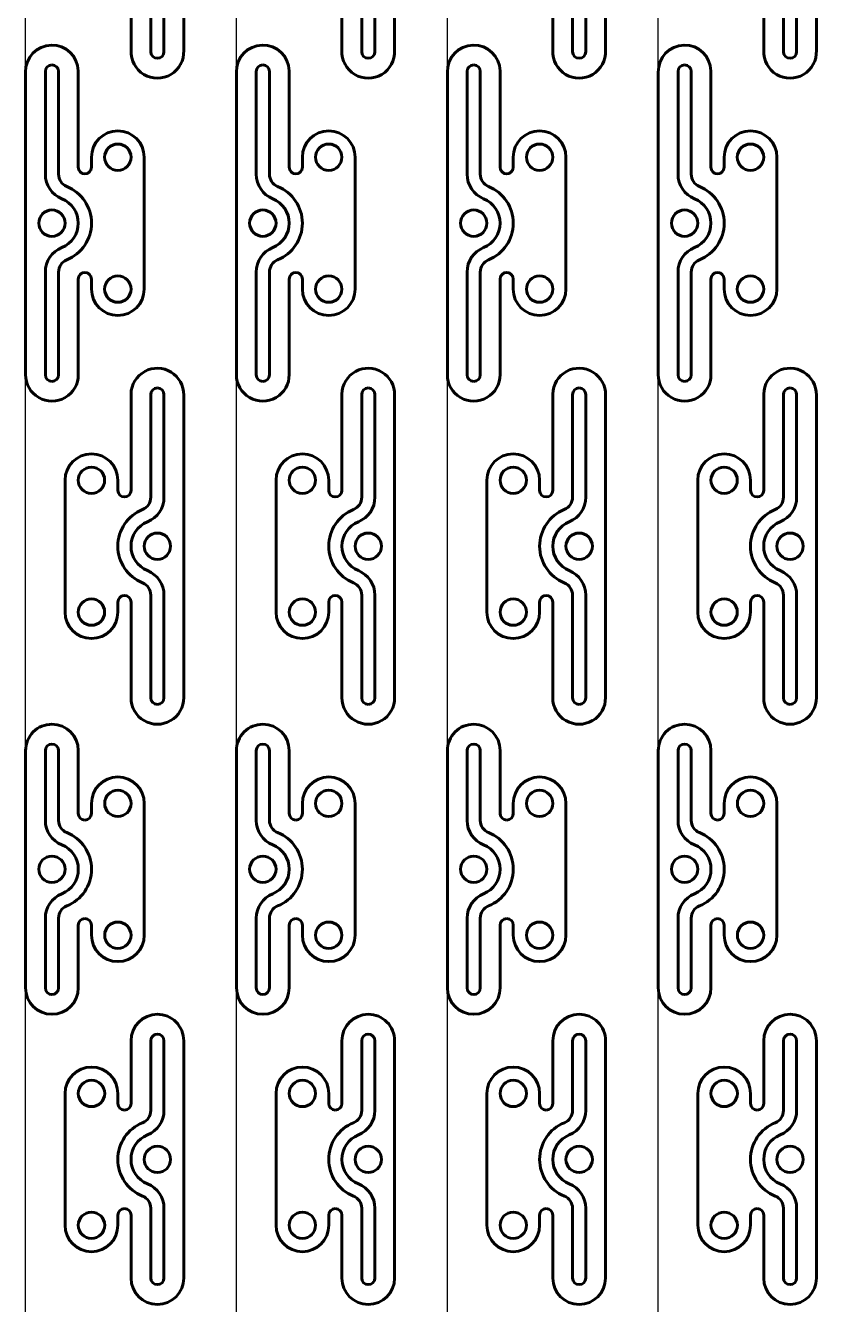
# Model space of a CAD drawing. Header units: millimetres. Extents: x 62 to 186, y -196 to 18.
# Drawn here: x 62 to 122, y -195 to -98 of the extents above; entities that cross this region are included whole.
import ezdxf

# ---------------------------------------------------------------- set-up
doc = ezdxf.new("R2010")
doc.units = ezdxf.units.MM
doc.linetypes.add('K5LT_BASIC', pattern=[0])

# ---------------------------------------------------------------- blocks, each defined once
blk = doc.blocks.new('U4')
at = {"color": 150, "linetype": 'K5LT_BASIC', "lineweight": 60, "true_color": 0x0080ff}
for p, q in [((70, -72.002), (70, -81.766)), ((71.5, -72.002), (71.5, -82.294)), ((72.5, -82.294), (72.5, -72.002)), ((74, -86.002), (74, -72.002)), ((65, -81.002), (65, -91.002)), ((69, -81.766), (69, -81.002)), ((74, -86.002), (74, -99.918)), ((71.5, -100.002), (71.5, -89.71)), ((72.5, -89.71), (72.5, -100.002)), ((69, -91.002), (69, -90.238)), ((70, -99.918), (70, -90.238))]:
    blk.add_line(p, q, dxfattribs=at)
for centre in [(67, -81.002), (67, -91.002)]:
    blk.add_circle(centre, 1, dxfattribs=at)
for centre, radius, start, end in [((72, -72.002), 2, 0, 180), ((72, -72.002), 0.5, 90, 180), ((72, -72.002), 0.5, 0, 90), ((67, -81.002), 2, 90, 180), ((67, -81.002), 2, 0, 90), ((69.5, -81.766), 0.5, 180, 270), ((69.5, -81.766), 0.5, 270, 0), ((70.5, -82.294), 1, 292.02431, 0), ((70.5, -82.294), 2, 292.02431, 0), ((72, -86.002), 3, 112.02431, 247.97569), ((72, -86.002), 2, 112.02431, 180), ((72, -86.002), 1, 360, 180), ((72, -86.002), 2, 180, 247.97569), ((72, -86.002), 1, 180, 360), ((70.5, -89.71), 2, 0, 67.97569), ((70.5, -89.71), 1, 0, 67.97569), ((69.5, -90.238), 0.5, 90, 180), ((69.5, -90.238), 0.5, 0, 90), ((67, -91.002), 2, 180, 270), ((67, -91.002), 2, 270, 0), ((72, -100.002), 2.002, 177.60869, 2.39131), ((72, -100.002), 0.5, 180, 270), ((72, -100.002), 0.5, 270, 0)]:
    blk.add_arc(centre, radius, start, end, dxfattribs=at)
blk = doc.blocks.new('U5')
at = {"color": 150, "linetype": 'K5LT_BASIC', "lineweight": 60, "true_color": 0x0080ff}
for p, q in [((62, -113.003), (62, -101.547)), ((63.5, -109.295), (63.5, -101.503)), ((64.5, -101.503), (64.5, -109.295)), ((66, -101.46), (66, -108.767)), ((67, -108.767), (67, -108.003)), ((71, -108.003), (71, -118.003)), ((62, -113.003), (62, -124.481)), ((63.5, -116.712), (63.5, -124.503)), ((64.5, -124.503), (64.5, -116.712)), ((66, -124.481), (66, -117.24)), ((67, -118.003), (67, -117.24))]:
    blk.add_line(p, q, dxfattribs=at)
for centre in [(69, -108.003), (69, -118.003)]:
    blk.add_circle(centre, 1, dxfattribs=at)
for centre, radius, start, end in [((64, -101.503), 2, 1.24142, 181.24142), ((64, -101.503), 0.5, 90, 180), ((64, -101.503), 0.5, 0, 90), ((69, -108.003), 2, 0, 180), ((65.5, -109.295), 2, 180, 247.97569), ((65.5, -109.295), 1, 180, 247.97569), ((66.5, -108.767), 0.5, 180, 270), ((66.5, -108.767), 0.5, 270, 0), ((64, -113.003), 3, 292.02431, 67.97569), ((64, -113.003), 2, 0, 67.97569), ((64, -113.003), 1, 0, 180), ((64, -113.003), 1, 180, 0), ((64, -113.003), 2, 292.02431, 0), ((65.5, -116.712), 2, 112.02431, 180), ((65.5, -116.712), 1, 112.02431, 180), ((66.5, -117.24), 0.5, 90, 180), ((66.5, -117.24), 0.5, 0, 90), ((69, -118.003), 2, 180, 0), ((64, -124.503), 2, 179.36217, 0.63783), ((64, -124.503), 0.5, 180, 270), ((64, -124.503), 0.5, 270, 0)]:
    blk.add_arc(centre, radius, start, end, dxfattribs=at)
blk = doc.blocks.new('U6')
at = {"color": 150, "linetype": 'K5LT_BASIC', "lineweight": 60, "true_color": 0x0080ff}
for p, q in [((70, -125.96), (70, -133.267)), ((71.5, -126.003), (71.5, -133.795)), ((72.5, -133.795), (72.5, -126.003)), ((74, -137.503), (74, -126.046)), ((65, -132.503), (65, -142.503)), ((69, -133.267), (69, -132.503)), ((74, -137.503), (74, -148.981)), ((71.5, -149.003), (71.5, -141.211)), ((72.5, -141.211), (72.5, -149.003)), ((69, -142.503), (69, -141.739)), ((70, -148.981), (70, -141.739))]:
    blk.add_line(p, q, dxfattribs=at)
for centre in [(67, -132.503), (67, -142.503)]:
    blk.add_circle(centre, 1, dxfattribs=at)
for centre, radius, start, end in [((72, -126.003), 2, 358.75858, 178.75858), ((72, -126.003), 0.5, 90, 180), ((72, -126.003), 0.5, 0, 90), ((67, -132.503), 2, 0, 180), ((69.5, -133.267), 0.5, 180, 270), ((69.5, -133.267), 0.5, 270, 0), ((70.5, -133.795), 1, 292.02431, 0), ((70.5, -133.795), 2, 292.02431, 0), ((72, -137.503), 3, 112.02431, 247.97569), ((72, -137.503), 2, 112.02431, 180), ((72, -137.503), 1, 360, 180), ((72, -137.503), 2, 180, 247.97569), ((72, -137.503), 1, 180, 360), ((70.5, -141.211), 2, 0, 67.97569), ((70.5, -141.211), 1, 0, 67.97569), ((69.5, -141.739), 0.5, 90, 180), ((69.5, -141.739), 0.5, 0, 90), ((67, -142.503), 2, 180, 360), ((72, -149.003), 2, 179.36217, 0.63783), ((72, -149.003), 0.5, 180, 270), ((72, -149.003), 0.5, 270, 0)]:
    blk.add_arc(centre, radius, start, end, dxfattribs=at)
blk = doc.blocks.new('U7')
at = {"color": 150, "linetype": 'K5LT_BASIC', "lineweight": 60, "true_color": 0x0080ff}
for p, q in [((70.001, -175.002), (70.001, -179.767)), ((71.501, -175.003), (71.501, -180.295)), ((72.501, -180.295), (72.501, -175.003)), ((74.001, -184.003), (74.001, -175.005)), ((65.001, -189.003), (65.001, -179.003)), ((69.001, -179.003), (69.001, -179.767)), ((74.001, -184.003), (74.001, -193.003)), ((71.501, -193.003), (71.501, -187.711)), ((72.501, -187.711), (72.501, -193.003)), ((69.001, -188.239), (69.001, -189.003)), ((70.001, -193.003), (70.001, -188.239))]:
    blk.add_line(p, q, dxfattribs=at)
for centre in [(67.001, -179.003), (67.001, -189.003)]:
    blk.add_circle(centre, 1, dxfattribs=at)
for centre, radius, start, end in [((72.001, -175.003), 2, 90.03883, 179.96117), ((72.001, -175.003), 2, 359.96117, 90.03883), ((72.001, -175.003), 0.5, 90, 180), ((72.001, -175.003), 0.5, 0, 90), ((67.001, -179.003), 2, 0, 180), ((69.501, -179.767), 0.5, 180, 270), ((69.501, -179.767), 0.5, 270, 0), ((70.501, -180.295), 1, 292.02431, 0), ((70.501, -180.295), 2, 292.02431, 0), ((72.001, -184.003), 3, 112.02431, 247.97569), ((72.001, -184.003), 2, 112.02431, 180), ((72.001, -184.003), 1, 360, 180), ((72.001, -184.003), 2, 180, 247.97569), ((72.001, -184.003), 1, 180, 360), ((70.501, -187.711), 2, 0, 67.97569), ((70.501, -187.711), 1, 0, 67.97569), ((69.501, -188.239), 0.5, 90, 180), ((69.501, -188.239), 0.5, 0, 90), ((67.001, -189.003), 2, 180, 0), ((72.001, -193.003), 2, 180, 0), ((72.001, -193.003), 0.5, 180, 270), ((72.001, -193.003), 0.5, 270, 0)]:
    blk.add_arc(centre, radius, start, end, dxfattribs=at)
blk = doc.blocks.new('U8')
at = {"color": 150, "linetype": 'K5LT_BASIC', "lineweight": 60, "true_color": 0x0080ff}
for p, q in [((62.001, -162.003), (62.001, -153.005)), ((63.501, -158.295), (63.501, -153.003)), ((64.501, -153.003), (64.501, -158.295)), ((66.001, -153.002), (66.001, -157.767)), ((67.001, -157.003), (67.001, -157.767)), ((71.001, -167.003), (71.001, -157.003)), ((62.001, -162.003), (62.001, -171.003)), ((63.501, -165.711), (63.501, -171.003)), ((64.501, -171.003), (64.501, -165.711)), ((66.001, -171.003), (66.001, -166.239)), ((67.001, -166.239), (67.001, -167.003))]:
    blk.add_line(p, q, dxfattribs=at)
for centre in [(69.001, -157.003), (69.001, -167.003)]:
    blk.add_circle(centre, 1, dxfattribs=at)
for centre, radius, start, end in [((64.001, -153.003), 2, 89.96117, 180.03883), ((64.001, -153.003), 2, 0.03883, 89.96117), ((64.001, -153.003), 0.5, 90, 180), ((64.001, -153.003), 0.5, 0, 90), ((69.001, -157.003), 2, 0, 180), ((66.501, -157.767), 0.5, 180, 270), ((66.501, -157.767), 0.5, 270, 0), ((65.501, -158.295), 2, 180, 247.97569), ((65.501, -158.295), 1, 180, 247.97569), ((64.001, -162.003), 3, 292.02431, 67.97569), ((64.001, -162.003), 2, 0, 67.97569), ((64.001, -162.003), 1, 0, 180), ((64.001, -162.003), 1, 180, 0), ((64.001, -162.003), 2, 292.02431, 0), ((65.501, -165.711), 2, 112.02431, 180), ((65.501, -165.711), 1, 112.02431, 180), ((66.501, -166.239), 0.5, 90, 180), ((66.501, -166.239), 0.5, 0, 90), ((69.001, -167.003), 2, 180, 0), ((64.001, -171.003), 2, 180, 0), ((64.001, -171.003), 0.5, 180, 270), ((64.001, -171.003), 0.5, 270, 0)]:
    blk.add_arc(centre, radius, start, end, dxfattribs=at)
blk = doc.blocks.new('U0')
for name in ['U4', 'U5', 'U6', 'U8', 'U7']:
    blk.add_blockref(name, (0, 0))
blk = doc.blocks.new('U13')
at = {"color": 150, "linetype": 'K5LT_BASIC', "lineweight": 60, "true_color": 0x0080ff}
for p, q in [((86, -72.002), (86, -81.766)), ((87.5, -72.002), (87.5, -82.294)), ((88.5, -82.294), (88.5, -72.002)), ((90, -86.002), (90, -72.002)), ((81, -81.002), (81, -91.002)), ((85, -81.766), (85, -81.002)), ((90, -86.002), (90, -99.918)), ((87.5, -100.002), (87.5, -89.71)), ((88.5, -89.71), (88.5, -100.002)), ((85, -91.002), (85, -90.238)), ((86, -99.918), (86, -90.238))]:
    blk.add_line(p, q, dxfattribs=at)
for centre in [(83, -81.002), (83, -91.002)]:
    blk.add_circle(centre, 1, dxfattribs=at)
for centre, radius, start, end in [((88, -72.002), 2, 0, 180), ((88, -72.002), 0.5, 90, 180), ((88, -72.002), 0.5, 0, 90), ((83, -81.002), 2, 90, 180), ((83, -81.002), 2, 0, 90), ((85.5, -81.766), 0.5, 180, 270), ((85.5, -81.766), 0.5, 270, 0), ((86.5, -82.294), 1, 292.02431, 0), ((86.5, -82.294), 2, 292.02431, 0), ((88, -86.002), 3, 112.02431, 247.97569), ((88, -86.002), 2, 112.02431, 180), ((88, -86.002), 1, 360, 180), ((88, -86.002), 2, 180, 247.97569), ((88, -86.002), 1, 180, 360), ((86.5, -89.71), 2, 0, 67.97569), ((86.5, -89.71), 1, 0, 67.97569), ((85.5, -90.238), 0.5, 90, 180), ((85.5, -90.238), 0.5, 0, 90), ((83, -91.002), 2, 180, 270), ((83, -91.002), 2, 270, 0), ((88, -100.002), 2.002, 177.60869, 2.39131), ((88, -100.002), 0.5, 180, 270), ((88, -100.002), 0.5, 270, 0)]:
    blk.add_arc(centre, radius, start, end, dxfattribs=at)
blk = doc.blocks.new('U14')
at = {"color": 150, "linetype": 'K5LT_BASIC', "lineweight": 60, "true_color": 0x0080ff}
for p, q in [((78, -113.003), (78, -101.547)), ((79.5, -109.295), (79.5, -101.503)), ((80.5, -101.503), (80.5, -109.295)), ((82, -101.46), (82, -108.767)), ((83, -108.767), (83, -108.003)), ((87, -108.003), (87, -118.003)), ((78, -113.003), (78, -124.481)), ((79.5, -116.712), (79.5, -124.503)), ((80.5, -124.503), (80.5, -116.712)), ((82, -124.481), (82, -117.24)), ((83, -118.003), (83, -117.24))]:
    blk.add_line(p, q, dxfattribs=at)
for centre in [(85, -108.003), (85, -118.003)]:
    blk.add_circle(centre, 1, dxfattribs=at)
for centre, radius, start, end in [((80, -101.503), 2, 1.24142, 181.24142), ((80, -101.503), 0.5, 90, 180), ((80, -101.503), 0.5, 0, 90), ((85, -108.003), 2, 0, 180), ((81.5, -109.295), 2, 180, 247.97569), ((81.5, -109.295), 1, 180, 247.97569), ((82.5, -108.767), 0.5, 180, 270), ((82.5, -108.767), 0.5, 270, 0), ((80, -113.003), 3, 292.02431, 67.97569), ((80, -113.003), 2, 0, 67.97569), ((80, -113.003), 1, 0, 180), ((80, -113.003), 1, 180, 0), ((80, -113.003), 2, 292.02431, 0), ((81.5, -116.712), 2, 112.02431, 180), ((81.5, -116.712), 1, 112.02431, 180), ((82.5, -117.24), 0.5, 90, 180), ((82.5, -117.24), 0.5, 0, 90), ((85, -118.003), 2, 180, 0), ((80, -124.503), 2, 179.36217, 0.63783), ((80, -124.503), 0.5, 180, 270), ((80, -124.503), 0.5, 270, 0)]:
    blk.add_arc(centre, radius, start, end, dxfattribs=at)
blk = doc.blocks.new('U15')
at = {"color": 150, "linetype": 'K5LT_BASIC', "lineweight": 60, "true_color": 0x0080ff}
for p, q in [((86, -125.96), (86, -133.267)), ((87.5, -126.003), (87.5, -133.795)), ((88.5, -133.795), (88.5, -126.003)), ((90, -137.503), (90, -126.046)), ((81, -132.503), (81, -142.503)), ((85, -133.267), (85, -132.503)), ((90, -137.503), (90, -148.981)), ((87.5, -149.003), (87.5, -141.211)), ((88.5, -141.211), (88.5, -149.003)), ((85, -142.503), (85, -141.739)), ((86, -148.981), (86, -141.739))]:
    blk.add_line(p, q, dxfattribs=at)
for centre in [(83, -132.503), (83, -142.503)]:
    blk.add_circle(centre, 1, dxfattribs=at)
for centre, radius, start, end in [((88, -126.003), 2, 358.75858, 178.75858), ((88, -126.003), 0.5, 90, 180), ((88, -126.003), 0.5, 0, 90), ((83, -132.503), 2, 0, 180), ((85.5, -133.267), 0.5, 180, 270), ((85.5, -133.267), 0.5, 270, 0), ((86.5, -133.795), 1, 292.02431, 0), ((86.5, -133.795), 2, 292.02431, 0), ((88, -137.503), 3, 112.02431, 247.97569), ((88, -137.503), 2, 112.02431, 180), ((88, -137.503), 1, 360, 180), ((88, -137.503), 2, 180, 247.97569), ((88, -137.503), 1, 180, 360), ((86.5, -141.211), 2, 0, 67.97569), ((86.5, -141.211), 1, 0, 67.97569), ((85.5, -141.739), 0.5, 90, 180), ((85.5, -141.739), 0.5, 0, 90), ((83, -142.503), 2, 180, 360), ((88, -149.003), 2, 179.36217, 0.63783), ((88, -149.003), 0.5, 180, 270), ((88, -149.003), 0.5, 270, 0)]:
    blk.add_arc(centre, radius, start, end, dxfattribs=at)
blk = doc.blocks.new('U16')
at = {"color": 150, "linetype": 'K5LT_BASIC', "lineweight": 60, "true_color": 0x0080ff}
for p, q in [((86.001, -175.002), (86.001, -179.767)), ((87.501, -175.003), (87.501, -180.295)), ((88.501, -180.295), (88.501, -175.003)), ((90.001, -184.003), (90.001, -175.005)), ((81.001, -189.003), (81.001, -179.003)), ((85.001, -179.003), (85.001, -179.767)), ((90.001, -184.003), (90.001, -193.003)), ((87.501, -193.003), (87.501, -187.711)), ((88.501, -187.711), (88.501, -193.003)), ((85.001, -188.239), (85.001, -189.003)), ((86.001, -193.003), (86.001, -188.239))]:
    blk.add_line(p, q, dxfattribs=at)
for centre in [(83.001, -179.003), (83.001, -189.003)]:
    blk.add_circle(centre, 1, dxfattribs=at)
for centre, radius, start, end in [((88.001, -175.003), 2, 90.03883, 179.96117), ((88.001, -175.003), 2, 359.96117, 90.03883), ((88.001, -175.003), 0.5, 90, 180), ((88.001, -175.003), 0.5, 0, 90), ((83.001, -179.003), 2, 0, 180), ((85.501, -179.767), 0.5, 180, 270), ((85.501, -179.767), 0.5, 270, 0), ((86.501, -180.295), 1, 292.02431, 0), ((86.501, -180.295), 2, 292.02431, 0), ((88.001, -184.003), 3, 112.02431, 247.97569), ((88.001, -184.003), 2, 112.02431, 180), ((88.001, -184.003), 1, 360, 180), ((88.001, -184.003), 2, 180, 247.97569), ((88.001, -184.003), 1, 180, 360), ((86.501, -187.711), 2, 0, 67.97569), ((86.501, -187.711), 1, 0, 67.97569), ((85.501, -188.239), 0.5, 90, 180), ((85.501, -188.239), 0.5, 0, 90), ((83.001, -189.003), 2, 180, 0), ((88.001, -193.003), 2, 180, 0), ((88.001, -193.003), 0.5, 180, 270), ((88.001, -193.003), 0.5, 270, 0)]:
    blk.add_arc(centre, radius, start, end, dxfattribs=at)
blk = doc.blocks.new('U17')
at = {"color": 150, "linetype": 'K5LT_BASIC', "lineweight": 60, "true_color": 0x0080ff}
for p, q in [((78.001, -162.003), (78.001, -153.005)), ((79.501, -158.295), (79.501, -153.003)), ((80.501, -153.003), (80.501, -158.295)), ((82.001, -153.002), (82.001, -157.767)), ((83.001, -157.003), (83.001, -157.767)), ((87.001, -167.003), (87.001, -157.003)), ((78.001, -162.003), (78.001, -171.003)), ((79.501, -165.711), (79.501, -171.003)), ((80.501, -171.003), (80.501, -165.711)), ((82.001, -171.003), (82.001, -166.239)), ((83.001, -166.239), (83.001, -167.003))]:
    blk.add_line(p, q, dxfattribs=at)
for centre in [(85.001, -157.003), (85.001, -167.003)]:
    blk.add_circle(centre, 1, dxfattribs=at)
for centre, radius, start, end in [((80.001, -153.003), 2, 89.96117, 180.03883), ((80.001, -153.003), 2, 0.03883, 89.96117), ((80.001, -153.003), 0.5, 90, 180), ((80.001, -153.003), 0.5, 0, 90), ((85.001, -157.003), 2, 0, 180), ((82.501, -157.767), 0.5, 180, 270), ((82.501, -157.767), 0.5, 270, 0), ((81.501, -158.295), 2, 180, 247.97569), ((81.501, -158.295), 1, 180, 247.97569), ((80.001, -162.003), 3, 292.02431, 67.97569), ((80.001, -162.003), 2, 0, 67.97569), ((80.001, -162.003), 1, 0, 180), ((80.001, -162.003), 1, 180, 0), ((80.001, -162.003), 2, 292.02431, 0), ((81.501, -165.711), 2, 112.02431, 180), ((81.501, -165.711), 1, 112.02431, 180), ((82.501, -166.239), 0.5, 90, 180), ((82.501, -166.239), 0.5, 0, 90), ((85.001, -167.003), 2, 180, 0), ((80.001, -171.003), 2, 180, 0), ((80.001, -171.003), 0.5, 180, 270), ((80.001, -171.003), 0.5, 270, 0)]:
    blk.add_arc(centre, radius, start, end, dxfattribs=at)
blk = doc.blocks.new('U9')
for name in ['U13', 'U14', 'U15', 'U17', 'U16']:
    blk.add_blockref(name, (0, 0))
blk = doc.blocks.new('U22')
at = {"color": 150, "linetype": 'K5LT_BASIC', "lineweight": 60, "true_color": 0x0080ff}
for p, q in [((102, -72.002), (102, -81.766)), ((103.5, -72.002), (103.5, -82.294)), ((104.5, -82.294), (104.5, -72.002)), ((106, -86.002), (106, -72.002)), ((97, -81.002), (97, -91.002)), ((101, -81.766), (101, -81.002)), ((106, -86.002), (106, -99.918)), ((103.5, -100.002), (103.5, -89.71)), ((104.5, -89.71), (104.5, -100.002)), ((101, -91.002), (101, -90.238)), ((102, -99.918), (102, -90.238))]:
    blk.add_line(p, q, dxfattribs=at)
for centre in [(99, -81.002), (99, -91.002)]:
    blk.add_circle(centre, 1, dxfattribs=at)
for centre, radius, start, end in [((104, -72.002), 2, 0, 180), ((104, -72.002), 0.5, 90, 180), ((104, -72.002), 0.5, 0, 90), ((99, -81.002), 2, 90, 180), ((99, -81.002), 2, 0, 90), ((101.5, -81.766), 0.5, 180, 270), ((101.5, -81.766), 0.5, 270, 0), ((102.5, -82.294), 1, 292.02431, 0), ((102.5, -82.294), 2, 292.02431, 0), ((104, -86.002), 3, 112.02431, 247.97569), ((104, -86.002), 2, 112.02431, 180), ((104, -86.002), 1, 360, 180), ((104, -86.002), 2, 180, 247.97569), ((104, -86.002), 1, 180, 360), ((102.5, -89.71), 2, 0, 67.97569), ((102.5, -89.71), 1, 0, 67.97569), ((101.5, -90.238), 0.5, 90, 180), ((101.5, -90.238), 0.5, 0, 90), ((99, -91.002), 2, 180, 270), ((99, -91.002), 2, 270, 0), ((104, -100.002), 2.002, 177.60869, 2.39131), ((104, -100.002), 0.5, 180, 270), ((104, -100.002), 0.5, 270, 0)]:
    blk.add_arc(centre, radius, start, end, dxfattribs=at)
blk = doc.blocks.new('U23')
at = {"color": 150, "linetype": 'K5LT_BASIC', "lineweight": 60, "true_color": 0x0080ff}
for p, q in [((94, -113.003), (94, -101.547)), ((95.5, -109.295), (95.5, -101.503)), ((96.5, -101.503), (96.5, -109.295)), ((98, -101.46), (98, -108.767)), ((99, -108.767), (99, -108.003)), ((103, -108.003), (103, -118.003)), ((94, -113.003), (94, -124.481)), ((95.5, -116.712), (95.5, -124.503)), ((96.5, -124.503), (96.5, -116.712)), ((98, -124.481), (98, -117.24)), ((99, -118.003), (99, -117.24))]:
    blk.add_line(p, q, dxfattribs=at)
for centre in [(101, -108.003), (101, -118.003)]:
    blk.add_circle(centre, 1, dxfattribs=at)
for centre, radius, start, end in [((96, -101.503), 2, 1.24142, 181.24142), ((96, -101.503), 0.5, 90, 180), ((96, -101.503), 0.5, 0, 90), ((101, -108.003), 2, 0, 180), ((97.5, -109.295), 2, 180, 247.97569), ((97.5, -109.295), 1, 180, 247.97569), ((98.5, -108.767), 0.5, 180, 270), ((98.5, -108.767), 0.5, 270, 0), ((96, -113.003), 3, 292.02431, 67.97569), ((96, -113.003), 2, 0, 67.97569), ((96, -113.003), 1, 0, 180), ((96, -113.003), 1, 180, 0), ((96, -113.003), 2, 292.02431, 0), ((97.5, -116.712), 2, 112.02431, 180), ((97.5, -116.712), 1, 112.02431, 180), ((98.5, -117.24), 0.5, 90, 180), ((98.5, -117.24), 0.5, 0, 90), ((101, -118.003), 2, 180, 0), ((96, -124.503), 2, 179.36217, 0.63783), ((96, -124.503), 0.5, 180, 270), ((96, -124.503), 0.5, 270, 0)]:
    blk.add_arc(centre, radius, start, end, dxfattribs=at)
blk = doc.blocks.new('U24')
at = {"color": 150, "linetype": 'K5LT_BASIC', "lineweight": 60, "true_color": 0x0080ff}
for p, q in [((102, -125.96), (102, -133.267)), ((103.5, -126.003), (103.5, -133.795)), ((104.5, -133.795), (104.5, -126.003)), ((106, -137.503), (106, -126.046)), ((97, -132.503), (97, -142.503)), ((101, -133.267), (101, -132.503)), ((106, -137.503), (106, -148.981)), ((103.5, -149.003), (103.5, -141.211)), ((104.5, -141.211), (104.5, -149.003)), ((101, -142.503), (101, -141.739)), ((102, -148.981), (102, -141.739))]:
    blk.add_line(p, q, dxfattribs=at)
for centre in [(99, -132.503), (99, -142.503)]:
    blk.add_circle(centre, 1, dxfattribs=at)
for centre, radius, start, end in [((104, -126.003), 2, 358.75858, 178.75858), ((104, -126.003), 0.5, 90, 180), ((104, -126.003), 0.5, 0, 90), ((99, -132.503), 2, 0, 180), ((101.5, -133.267), 0.5, 180, 270), ((101.5, -133.267), 0.5, 270, 0), ((102.5, -133.795), 1, 292.02431, 0), ((102.5, -133.795), 2, 292.02431, 0), ((104, -137.503), 3, 112.02431, 247.97569), ((104, -137.503), 2, 112.02431, 180), ((104, -137.503), 1, 360, 180), ((104, -137.503), 2, 180, 247.97569), ((104, -137.503), 1, 180, 360), ((102.5, -141.211), 2, 0, 67.97569), ((102.5, -141.211), 1, 0, 67.97569), ((101.5, -141.739), 0.5, 90, 180), ((101.5, -141.739), 0.5, 0, 90), ((99, -142.503), 2, 180, 360), ((104, -149.003), 2, 179.36217, 0.63783), ((104, -149.003), 0.5, 180, 270), ((104, -149.003), 0.5, 270, 0)]:
    blk.add_arc(centre, radius, start, end, dxfattribs=at)
blk = doc.blocks.new('U25')
at = {"color": 150, "linetype": 'K5LT_BASIC', "lineweight": 60, "true_color": 0x0080ff}
for p, q in [((102.001, -175.002), (102.001, -179.767)), ((103.501, -175.003), (103.501, -180.295)), ((104.501, -180.295), (104.501, -175.003)), ((106.001, -184.003), (106.001, -175.005)), ((97.001, -189.003), (97.001, -179.003)), ((101.001, -179.003), (101.001, -179.767)), ((106.001, -184.003), (106.001, -193.003)), ((103.501, -193.003), (103.501, -187.711)), ((104.501, -187.711), (104.501, -193.003)), ((101.001, -188.239), (101.001, -189.003)), ((102.001, -193.003), (102.001, -188.239))]:
    blk.add_line(p, q, dxfattribs=at)
for centre in [(99.001, -179.003), (99.001, -189.003)]:
    blk.add_circle(centre, 1, dxfattribs=at)
for centre, radius, start, end in [((104.001, -175.003), 2, 90.03883, 179.96117), ((104.001, -175.003), 2, 359.96117, 90.03883), ((104.001, -175.003), 0.5, 90, 180), ((104.001, -175.003), 0.5, 0, 90), ((99.001, -179.003), 2, 0, 180), ((101.501, -179.767), 0.5, 180, 270), ((101.501, -179.767), 0.5, 270, 0), ((102.501, -180.295), 1, 292.02431, 0), ((102.501, -180.295), 2, 292.02431, 0), ((104.001, -184.003), 3, 112.02431, 247.97569), ((104.001, -184.003), 2, 112.02431, 180), ((104.001, -184.003), 1, 360, 180), ((104.001, -184.003), 2, 180, 247.97569), ((104.001, -184.003), 1, 180, 360), ((102.501, -187.711), 2, 0, 67.97569), ((102.501, -187.711), 1, 0, 67.97569), ((101.501, -188.239), 0.5, 90, 180), ((101.501, -188.239), 0.5, 0, 90), ((99.001, -189.003), 2, 180, 0), ((104.001, -193.003), 2, 180, 0), ((104.001, -193.003), 0.5, 180, 270), ((104.001, -193.003), 0.5, 270, 0)]:
    blk.add_arc(centre, radius, start, end, dxfattribs=at)
blk = doc.blocks.new('U26')
at = {"color": 150, "linetype": 'K5LT_BASIC', "lineweight": 60, "true_color": 0x0080ff}
for p, q in [((94.001, -162.003), (94.001, -153.005)), ((95.501, -158.295), (95.501, -153.003)), ((96.501, -153.003), (96.501, -158.295)), ((98.001, -153.002), (98.001, -157.767)), ((99.001, -157.003), (99.001, -157.767)), ((103.001, -167.003), (103.001, -157.003)), ((94.001, -162.003), (94.001, -171.003)), ((95.501, -165.711), (95.501, -171.003)), ((96.501, -171.003), (96.501, -165.711)), ((98.001, -171.003), (98.001, -166.239)), ((99.001, -166.239), (99.001, -167.003))]:
    blk.add_line(p, q, dxfattribs=at)
for centre in [(101.001, -157.003), (101.001, -167.003)]:
    blk.add_circle(centre, 1, dxfattribs=at)
for centre, radius, start, end in [((96.001, -153.003), 2, 89.96117, 180.03883), ((96.001, -153.003), 2, 0.03883, 89.96117), ((96.001, -153.003), 0.5, 90, 180), ((96.001, -153.003), 0.5, 0, 90), ((101.001, -157.003), 2, 0, 180), ((98.501, -157.767), 0.5, 180, 270), ((98.501, -157.767), 0.5, 270, 0), ((97.501, -158.295), 2, 180, 247.97569), ((97.501, -158.295), 1, 180, 247.97569), ((96.001, -162.003), 3, 292.02431, 67.97569), ((96.001, -162.003), 2, 0, 67.97569), ((96.001, -162.003), 1, 0, 180), ((96.001, -162.003), 1, 180, 0), ((96.001, -162.003), 2, 292.02431, 0), ((97.501, -165.711), 2, 112.02431, 180), ((97.501, -165.711), 1, 112.02431, 180), ((98.501, -166.239), 0.5, 90, 180), ((98.501, -166.239), 0.5, 0, 90), ((101.001, -167.003), 2, 180, 0), ((96.001, -171.003), 2, 180, 0), ((96.001, -171.003), 0.5, 180, 270), ((96.001, -171.003), 0.5, 270, 0)]:
    blk.add_arc(centre, radius, start, end, dxfattribs=at)
blk = doc.blocks.new('U18')
for name in ['U22', 'U23', 'U24', 'U26', 'U25']:
    blk.add_blockref(name, (0, 0))
blk = doc.blocks.new('U31')
at = {"color": 150, "linetype": 'K5LT_BASIC', "lineweight": 60, "true_color": 0x0080ff}
for p, q in [((118, -72.002), (118, -81.766)), ((119.5, -72.002), (119.5, -82.294)), ((120.5, -82.294), (120.5, -72.002)), ((122, -86.002), (122, -72.002)), ((113, -81.002), (113, -91.002)), ((117, -81.766), (117, -81.002)), ((122, -86.002), (122, -99.918)), ((119.5, -100.002), (119.5, -89.71)), ((120.5, -89.71), (120.5, -100.002)), ((117, -91.002), (117, -90.238)), ((118, -99.918), (118, -90.238))]:
    blk.add_line(p, q, dxfattribs=at)
for centre in [(115, -81.002), (115, -91.002)]:
    blk.add_circle(centre, 1, dxfattribs=at)
for centre, radius, start, end in [((120, -72.002), 2, 0, 180), ((120, -72.002), 0.5, 90, 180), ((120, -72.002), 0.5, 0, 90), ((115, -81.002), 2, 90, 180), ((115, -81.002), 2, 0, 90), ((117.5, -81.766), 0.5, 180, 270), ((117.5, -81.766), 0.5, 270, 0), ((118.5, -82.294), 1, 292.02431, 0), ((118.5, -82.294), 2, 292.02431, 0), ((120, -86.002), 3, 112.02431, 247.97569), ((120, -86.002), 2, 112.02431, 180), ((120, -86.002), 1, 360, 180), ((120, -86.002), 2, 180, 247.97569), ((120, -86.002), 1, 180, 360), ((118.5, -89.71), 2, 0, 67.97569), ((118.5, -89.71), 1, 0, 67.97569), ((117.5, -90.238), 0.5, 90, 180), ((117.5, -90.238), 0.5, 0, 90), ((115, -91.002), 2, 180, 270), ((115, -91.002), 2, 270, 0), ((120, -100.002), 2.002, 177.60869, 2.39131), ((120, -100.002), 0.5, 180, 270), ((120, -100.002), 0.5, 270, 0)]:
    blk.add_arc(centre, radius, start, end, dxfattribs=at)
blk = doc.blocks.new('U32')
at = {"color": 150, "linetype": 'K5LT_BASIC', "lineweight": 60, "true_color": 0x0080ff}
for p, q in [((110, -113.003), (110, -101.547)), ((111.5, -109.295), (111.5, -101.503)), ((112.5, -101.503), (112.5, -109.295)), ((114, -101.46), (114, -108.767)), ((115, -108.767), (115, -108.003)), ((119, -108.003), (119, -118.003)), ((110, -113.003), (110, -124.481)), ((111.5, -116.712), (111.5, -124.503)), ((112.5, -124.503), (112.5, -116.712)), ((114, -124.481), (114, -117.24)), ((115, -118.003), (115, -117.24))]:
    blk.add_line(p, q, dxfattribs=at)
for centre in [(117, -108.003), (117, -118.003)]:
    blk.add_circle(centre, 1, dxfattribs=at)
for centre, radius, start, end in [((112, -101.503), 2, 1.24142, 181.24142), ((112, -101.503), 0.5, 90, 180), ((112, -101.503), 0.5, 0, 90), ((117, -108.003), 2, 0, 180), ((113.5, -109.295), 2, 180, 247.97569), ((113.5, -109.295), 1, 180, 247.97569), ((114.5, -108.767), 0.5, 180, 270), ((114.5, -108.767), 0.5, 270, 0), ((112, -113.003), 3, 292.02431, 67.97569), ((112, -113.003), 2, 0, 67.97569), ((112, -113.003), 1, 0, 180), ((112, -113.003), 1, 180, 0), ((112, -113.003), 2, 292.02431, 0), ((113.5, -116.712), 2, 112.02431, 180), ((113.5, -116.712), 1, 112.02431, 180), ((114.5, -117.24), 0.5, 90, 180), ((114.5, -117.24), 0.5, 0, 90), ((117, -118.003), 2, 180, 0), ((112, -124.503), 2, 179.36217, 0.63783), ((112, -124.503), 0.5, 180, 270), ((112, -124.503), 0.5, 270, 0)]:
    blk.add_arc(centre, radius, start, end, dxfattribs=at)
blk = doc.blocks.new('U33')
at = {"color": 150, "linetype": 'K5LT_BASIC', "lineweight": 60, "true_color": 0x0080ff}
for p, q in [((118, -125.96), (118, -133.267)), ((119.5, -126.003), (119.5, -133.795)), ((120.5, -133.795), (120.5, -126.003)), ((122, -137.503), (122, -126.046)), ((113, -132.503), (113, -142.503)), ((117, -133.267), (117, -132.503)), ((122, -137.503), (122, -148.981)), ((119.5, -149.003), (119.5, -141.211)), ((120.5, -141.211), (120.5, -149.003)), ((117, -142.503), (117, -141.739)), ((118, -148.981), (118, -141.739))]:
    blk.add_line(p, q, dxfattribs=at)
for centre in [(115, -132.503), (115, -142.503)]:
    blk.add_circle(centre, 1, dxfattribs=at)
for centre, radius, start, end in [((120, -126.003), 2, 358.75858, 178.75858), ((120, -126.003), 0.5, 90, 180), ((120, -126.003), 0.5, 0, 90), ((115, -132.503), 2, 0, 180), ((117.5, -133.267), 0.5, 180, 270), ((117.5, -133.267), 0.5, 270, 0), ((118.5, -133.795), 1, 292.02431, 0), ((118.5, -133.795), 2, 292.02431, 0), ((120, -137.503), 3, 112.02431, 247.97569), ((120, -137.503), 2, 112.02431, 180), ((120, -137.503), 1, 360, 180), ((120, -137.503), 2, 180, 247.97569), ((120, -137.503), 1, 180, 360), ((118.5, -141.211), 2, 0, 67.97569), ((118.5, -141.211), 1, 0, 67.97569), ((117.5, -141.739), 0.5, 90, 180), ((117.5, -141.739), 0.5, 0, 90), ((115, -142.503), 2, 180, 360), ((120, -149.003), 2, 179.36217, 0.63783), ((120, -149.003), 0.5, 180, 270), ((120, -149.003), 0.5, 270, 0)]:
    blk.add_arc(centre, radius, start, end, dxfattribs=at)
blk = doc.blocks.new('U34')
at = {"color": 150, "linetype": 'K5LT_BASIC', "lineweight": 60, "true_color": 0x0080ff}
for p, q in [((118.001, -175.002), (118.001, -179.767)), ((119.501, -175.003), (119.501, -180.295)), ((120.501, -180.295), (120.501, -175.003)), ((122.001, -184.003), (122.001, -175.005)), ((113.001, -189.003), (113.001, -179.003)), ((117.001, -179.003), (117.001, -179.767)), ((122.001, -184.003), (122.001, -193.003)), ((119.501, -193.003), (119.501, -187.711)), ((120.501, -187.711), (120.501, -193.003)), ((117.001, -188.239), (117.001, -189.003)), ((118.001, -193.003), (118.001, -188.239))]:
    blk.add_line(p, q, dxfattribs=at)
for centre in [(115.001, -179.003), (115.001, -189.003)]:
    blk.add_circle(centre, 1, dxfattribs=at)
for centre, radius, start, end in [((120.001, -175.003), 2, 90.03883, 179.96117), ((120.001, -175.003), 2, 359.96117, 90.03883), ((120.001, -175.003), 0.5, 90, 180), ((120.001, -175.003), 0.5, 0, 90), ((115.001, -179.003), 2, 0, 180), ((117.501, -179.767), 0.5, 180, 270), ((117.501, -179.767), 0.5, 270, 0), ((118.501, -180.295), 1, 292.02431, 0), ((118.501, -180.295), 2, 292.02431, 0), ((120.001, -184.003), 3, 112.02431, 247.97569), ((120.001, -184.003), 2, 112.02431, 180), ((120.001, -184.003), 1, 360, 180), ((120.001, -184.003), 2, 180, 247.97569), ((120.001, -184.003), 1, 180, 360), ((118.501, -187.711), 2, 0, 67.97569), ((118.501, -187.711), 1, 0, 67.97569), ((117.501, -188.239), 0.5, 90, 180), ((117.501, -188.239), 0.5, 0, 90), ((115.001, -189.003), 2, 180, 0), ((120.001, -193.003), 2, 180, 0), ((120.001, -193.003), 0.5, 180, 270), ((120.001, -193.003), 0.5, 270, 0)]:
    blk.add_arc(centre, radius, start, end, dxfattribs=at)
blk = doc.blocks.new('U35')
at = {"color": 150, "linetype": 'K5LT_BASIC', "lineweight": 60, "true_color": 0x0080ff}
for p, q in [((110.001, -162.003), (110.001, -153.005)), ((111.501, -158.295), (111.501, -153.003)), ((112.501, -153.003), (112.501, -158.295)), ((114.001, -153.002), (114.001, -157.767)), ((115.001, -157.003), (115.001, -157.767)), ((119.001, -167.003), (119.001, -157.003)), ((110.001, -162.003), (110.001, -171.003)), ((111.501, -165.711), (111.501, -171.003)), ((112.501, -171.003), (112.501, -165.711)), ((114.001, -171.003), (114.001, -166.239)), ((115.001, -166.239), (115.001, -167.003))]:
    blk.add_line(p, q, dxfattribs=at)
for centre in [(117.001, -157.003), (117.001, -167.003)]:
    blk.add_circle(centre, 1, dxfattribs=at)
for centre, radius, start, end in [((112.001, -153.003), 2, 89.96117, 180.03883), ((112.001, -153.003), 2, 0.03883, 89.96117), ((112.001, -153.003), 0.5, 90, 180), ((112.001, -153.003), 0.5, 0, 90), ((117.001, -157.003), 2, 0, 180), ((114.501, -157.767), 0.5, 180, 270), ((114.501, -157.767), 0.5, 270, 0), ((113.501, -158.295), 2, 180, 247.97569), ((113.501, -158.295), 1, 180, 247.97569), ((112.001, -162.003), 3, 292.02431, 67.97569), ((112.001, -162.003), 2, 0, 67.97569), ((112.001, -162.003), 1, 0, 180), ((112.001, -162.003), 1, 180, 0), ((112.001, -162.003), 2, 292.02431, 0), ((113.501, -165.711), 2, 112.02431, 180), ((113.501, -165.711), 1, 112.02431, 180), ((114.501, -166.239), 0.5, 90, 180), ((114.501, -166.239), 0.5, 0, 90), ((117.001, -167.003), 2, 180, 0), ((112.001, -171.003), 2, 180, 0), ((112.001, -171.003), 0.5, 180, 270), ((112.001, -171.003), 0.5, 270, 0)]:
    blk.add_arc(centre, radius, start, end, dxfattribs=at)
blk = doc.blocks.new('U27')
for name in ['U31', 'U32', 'U33', 'U35', 'U34']:
    blk.add_blockref(name, (0, 0))

msp = doc.modelspace()

# ---------------------------------------------------------------- linework, layer by layer
at = {"color": 232, "true_color": 0xc52b79}
for p in [(62, -5), (78, -5), (94, -5), (110, -5)]:
    msp.add_xline(p, (0, 1), dxfattribs=at)

# ---------------------------------------------------------------- block references
for name in ['U0', 'U9', 'U18', 'U27']:
    msp.add_blockref(name, (0, 0))

doc.saveas('drawing.dxf')
